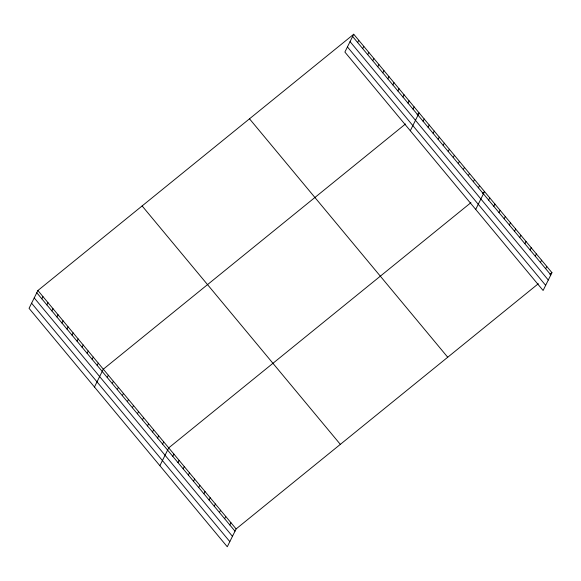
<?xml version="1.0" encoding="UTF-8"?>
<svg xmlns="http://www.w3.org/2000/svg" width="581" height="581" viewBox="0 0 581 581"><rect width="100%" height="100%" fill="white"/><g stroke="black" fill="none" stroke-linecap="round" stroke-linejoin="round"><path stroke-width="0.87" d="M353.727 34.235L344.882 52.065L543.104 290.485L551.95 272.663L353.727 34.235L37.896 290.515L29.05 308.337L227.273 546.765L236.118 528.935L538.326 283.717M41.817 298.808L42.929 296.564M46.843 304.865L47.962 302.614M51.876 310.915L52.994 308.671M56.909 316.972L58.027 314.72M61.942 323.021L63.053 320.777M66.975 329.071L68.086 326.827M72.008 335.128L73.119 332.877M77.033 341.178L78.152 338.934M82.066 347.227L83.185 344.983M87.099 353.284L88.218 351.033M92.132 359.334L93.251 357.09M97.165 365.384L98.276 363.14M94.463 387.019L103.309 369.189L405.516 123.971M107.231 377.49L108.342 375.246M112.256 383.547L113.375 381.296M117.289 389.597L118.408 387.353M122.322 395.646L123.441 393.402M127.355 401.703L128.474 399.452M132.388 407.753L133.499 405.509M137.421 413.803L138.532 411.559M142.447 419.86L143.565 417.608M147.48 425.909L148.598 423.665M152.512 431.966L153.631 429.715M157.545 438.016L158.664 435.772M357.642 42.536L358.76 40.292M162.578 444.066L163.689 441.821M362.675 48.593L363.793 46.342M159.877 465.693L168.722 447.871L470.93 202.653M367.708 54.643L368.826 52.399M172.797 456.354L173.908 454.11M372.741 60.693L373.852 58.449M177.975 462.592L179.093 460.348M377.773 66.75L378.885 64.498M183.16 468.831L184.279 466.579M382.806 72.799L383.918 70.555M188.346 475.062L189.464 472.818M387.832 78.849L388.95 76.605M193.531 481.3L194.65 479.049M392.865 84.906L393.983 82.655M198.717 487.532L199.828 485.288M397.898 90.956L399.016 88.711M203.902 493.77L205.013 491.526M402.931 97.005L404.042 94.761M209.08 500.009L210.199 497.757M407.964 103.062L409.075 100.811M214.266 506.24L215.384 503.996M412.997 109.112L414.108 106.868M219.451 512.478L220.569 510.234M410.295 130.74L419.141 112.917L417.1 114.58M224.636 518.717L225.755 516.465M423.055 121.218L424.174 118.974M229.822 524.948L230.933 522.704M428.088 127.268L429.206 125.024M433.121 133.325L434.239 131.074M438.154 139.375L439.265 137.131M443.187 145.424L444.298 143.18M448.22 151.481L449.331 149.23M453.245 157.531L454.364 155.287M458.278 163.588L459.397 161.336M463.311 169.637L464.43 167.393M468.344 175.687L469.455 173.443M473.377 181.744L474.488 179.493M478.41 187.794L479.521 185.55M475.708 209.421L484.554 191.599L482.513 193.255M488.621 200.082L489.739 197.838M493.806 206.32L494.925 204.069M498.992 212.552L500.11 210.307M504.177 218.79L505.288 216.546M509.363 225.029L510.474 222.777M514.548 231.26L515.659 229.016M519.726 237.498L520.845 235.247M524.912 243.73L526.03 241.485M530.097 249.968L531.216 247.724M535.283 256.206L536.394 253.955M540.468 262.438L541.579 260.194M545.653 268.676L546.765 266.432M549.909 274.319L551.95 272.663M352.609 36.487L550.832 274.915M350.06 41.629L548.282 280.049M347.431 46.923L545.653 285.351M249.503 118.807L447.726 357.235M142.12 205.943L340.343 444.371M37.896 290.515L236.118 528.935M36.785 292.759L235.007 531.187M34.228 297.9L232.451 536.328M31.599 303.195L229.822 541.623"/></g></svg>
